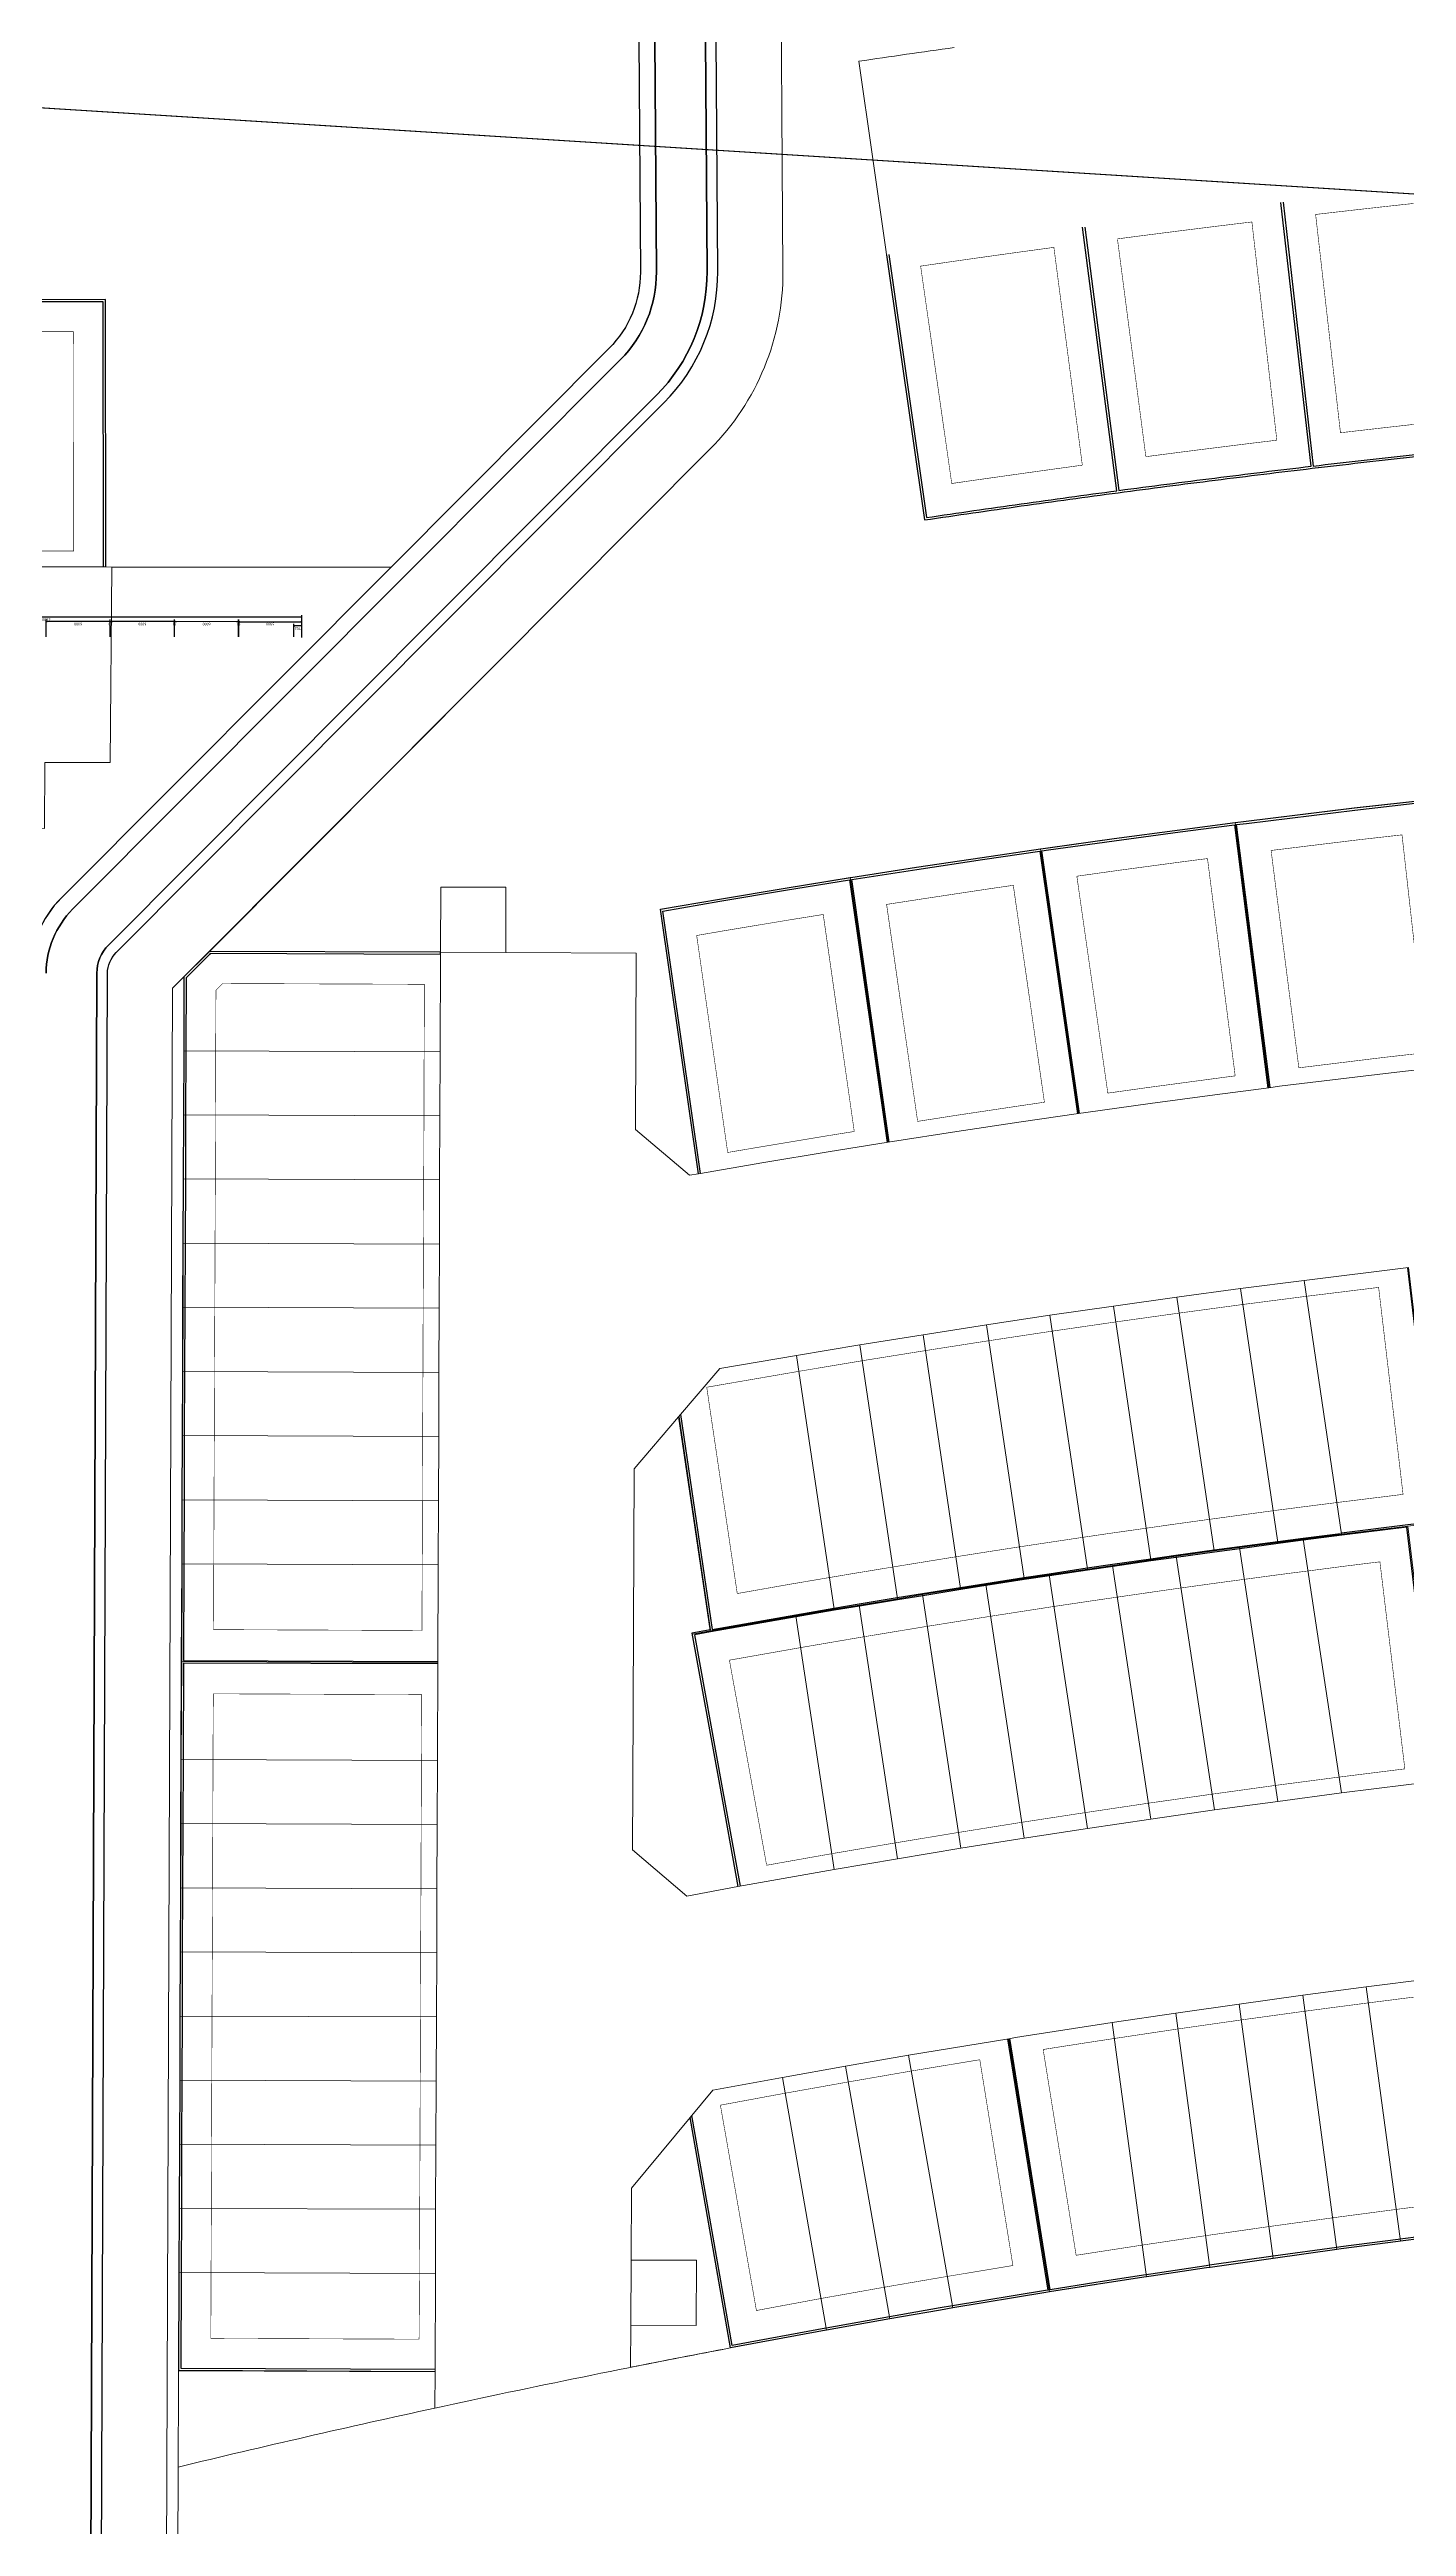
# Model space of a CAD drawing. Header units: centimetres. Extents: x -6122352 to 4157695, y -1694241 to 1947892.
# Drawn here: x 317063 to 444040, y -116914 to 114800 of the extents above; entities that cross this region are included whole.
import ezdxf

# ---------------------------------------------------------------- set-up
doc = ezdxf.new("R2010")
doc.units = ezdxf.units.CM
doc.header["$MEASUREMENT"] = 0
doc.header["$PDMODE"] = 66
doc.header["$PDSIZE"] = 100
doc.linetypes.add('XR-AR-END-SETTING OUT PLAN$0$23261-XR-AR-SI-GF$0$HIDDEN', pattern=[0.375, 0.25, -0.125])
for name, color, linetype in [('00-MI-DIM', 7, 'Continuous'), ('23585-XR-AR-BOUNDARY WALLS AND SETBACKS$0$setback', 7, 'XR-AR-END-SETTING OUT PLAN$0$23261-XR-AR-SI-GF$0$HIDDEN'), ('23585-XR-AR-DAMAC PLOT LIMITS$0$1-Utility Corridor', 44, 'Continuous'), ('@MI-REF LAYER', 7, 'Continuous'), ('@MI-TYPE-02', 6, 'Continuous')]:
    doc.layers.add(name, color=color, linetype=linetype)
for name, color, linetype, lineweight, true_color in [('08-Compound Wall-2', 6, 'Continuous', 25, 0xff00ff), ('23585-XR-AR-DAMAC PLOT LIMITS$0$1-End units', 7, 'Continuous', 5, 0xf8991e), ('23585-XR-AR-DAMAC PLOT LIMITS$0$1-Open Space', 7, 'Continuous', 5, 0x90cf5a), ('23585-XR-AR-DAMAC PLOT LIMITS$0$1-Sikka Corridor', 7, 'Continuous', 5, 0x7f5f00), ('23585-XR-AR-DAMAC PLOT LIMITS$0$1-Utility', 7, 'Continuous', 5, 0x8db1ff)]:
    doc.layers.add(name, color=color, linetype=linetype, lineweight=lineweight, true_color=true_color)
for name, color, linetype, lineweight in [('23585-XR-AR-DAMAC PLOT LIMITS$0$1-LV3', 231, 'Continuous', 5), ('23585-XR-AR-DAMAC PLOT LIMITS$0$1-Mid units', 41, 'Continuous', 5), ('23585-XR-AR-DAMAC PLOT LIMITS$0$1-Recreational', 211, 'Continuous', 5), ('A-ANNO-TEXT', 3, 'Continuous', 25)]:
    doc.layers.add(name, color=color, linetype=linetype, lineweight=lineweight)
doc.layers.add('23585-XR-AR-DAMAC PLOT LIMITS$0$D-Phase New', color=7, linetype='Continuous', true_color=0x000080)
doc.styles.add('Schueco-BEMSTIL', font='isocpeur.ttf', dxfattribs={"width": 0.9})
doc.dimstyles.new('MI- JWC-TXT-2.5 MM', dxfattribs={"dimscale": 1.5, "dimtxt": 2.5, "dimasz": 1, "dimexe": 2, "dimexo": 1, "dimgap": 1, "dimtad": 1, "dimdec": 0, "dimdsep": 46, "dimtxsty": 'Schueco-BEMSTIL', "dimblk": 'OPEN30', "dimcen": 0, "dimdle": 2, "dimclrd": 140, "dimclre": 8, "dimclrt": 40, "dimadec": 0, "dimazin": 2, "dimtfac": 1, "dimtdec": 0, "dimtix": 1, "dimtmove": 2, "dimatfit": 3, "dimldrblk": 'OPEN', "dimfxl": 2, "dimlwd": -1, "dimlwe": -1, "dimarcsym": 0})

# ---------------------------------------------------------------- blocks, each defined once
blk = doc.blocks.new('23585-XR-AR-BOUNDARY WALLS AND SETBACKS')
at = {"layer": '08-Compound Wall-2'}
for points in [[(496609.69, 2769283.67), (496629.8, 2769269.07, -0.001835), (496635.11, 2769276.39, -0.001834), (496640.48, 2769283.68), (496620.37, 2769298.28)], [(496598.87, 2769268.41), (496619.21, 2769254.13, -0.001835), (496624.42, 2769261.54, -0.001835), (496629.68, 2769268.91), (496609.57, 2769283.51)], [(496629.9, 2769268.87, -0.001855), (496635.27, 2769276.28, -0.001855), (496640.7, 2769283.64)], [(496588.39, 2769253.15), (496608.91, 2769239.13, -0.001814), (496613.95, 2769246.53, -0.001835), (496619.1, 2769253.97), (496598.75, 2769268.24)], [(496619.32, 2769253.94, -0.001855), (496624.58, 2769261.42, -0.001855), (496629.9, 2769268.87)], [(496588.27, 2769252.98), (496608.96, 2769238.85, -0.001855), (496614.11, 2769246.41, -0.001855), (496619.32, 2769253.94)]]:
    blk.add_lwpolyline(points, format="xyb", dxfattribs=at)
for points in [[(496649.47, 2769241.16), (496649.47, 2769241.16), (496650.07, 2769242.02), (496655.99, 2769250.31), (496660.2, 2769256.1)], [(496669.95, 2769226.83), (496649.69, 2769241.13), (496650.24, 2769241.9), (496656.16, 2769250.2), (496660.3, 2769255.9), (496680.34, 2769241.28)], [(496638.98, 2769226.07), (496639.39, 2769226.66), (496642.92, 2769231.79), (496646.47, 2769236.9), (496649.47, 2769241.16)], [(496659.68, 2769212.04), (496639.21, 2769226.04), (496639.55, 2769226.55), (496643.08, 2769231.67), (496646.64, 2769236.78), (496649.58, 2769240.96), (496669.84, 2769226.66)], [(496761.04, 2769167.88), (496757.62, 2769163.05), (496757.5, 2769162.88), (496754.4, 2769158.45), (496754.18, 2769158.13), (496750.76, 2769153.19), (496747.38, 2769148.24), (496747.2, 2769147.97), (496744.27, 2769143.64), (496744.02, 2769143.27), (496744.01, 2769143.24), (496741.6, 2769139.63), (496741.38, 2769139.31), (496738.99, 2769135.7)], [(496628.94, 2769211.13), (496628.96, 2769211.17), (496632.41, 2769216.35), (496635.89, 2769221.51), (496638.98, 2769226.07)], [(496649.64, 2769197.11), (496629.16, 2769211.1), (496632.58, 2769216.24), (496636.05, 2769221.4), (496639.09, 2769225.87), (496659.57, 2769211.88)], [(496691.07, 2769224.93), (496710.47, 2769210.96), (496708.83, 2769208.69), (496705.21, 2769203.59)], [(496761.21, 2769167.77), (496757.78, 2769162.94), (496757.66, 2769162.76), (496754.56, 2769158.34), (496754.34, 2769158.02), (496750.92, 2769153.07), (496747.55, 2769148.13), (496747.36, 2769147.86), (496744.44, 2769143.53), (496744.19, 2769143.16), (496744.17, 2769143.13), (496741.76, 2769139.52), (496741.55, 2769139.2), (496739.1, 2769135.51), (496738.9, 2769135.2), (496734.1, 2769127.83), (496733.46, 2769126.85), (496731.45, 2769123.71), (496730.85, 2769122.78), (496727.64, 2769117.72), (496727.61, 2769117.68), (496722.79, 2769109.95), (496704.35, 2769121.72)], [(496639.77, 2769181.93), (496619.12, 2769196.04), (496622.14, 2769200.74), (496625.54, 2769205.97), (496628.94, 2769211.13)], [(496639.88, 2769182.09), (496619.4, 2769196.09), (496622.31, 2769200.63), (496625.71, 2769205.86), (496629.05, 2769210.93), (496649.53, 2769196.94)], [(496728.37, 2769194.57), (496708.94, 2769208.49), (496705.37, 2769203.48), (496703.28, 2769200.52), (496701.91, 2769198.57), (496699.85, 2769195.6), (496698.49, 2769193.65), (496696.43, 2769190.67), (496695.08, 2769188.7), (496693.05, 2769185.72), (496691.71, 2769183.74), (496689.69, 2769180.75), (496688.36, 2769178.77), (496686.35, 2769175.76), (496685.04, 2769173.77), (496683.05, 2769170.75), (496681.74, 2769168.76), (496679.77, 2769165.73), (496678.47, 2769163.73), (496676.51, 2769160.69), (496672.14, 2769153.82), (496671.33, 2769152.52), (496683.35, 2769144.96), (496691.55, 2769139.79)], [(496655.25, 2769165.49), (496672.08, 2769154.1), (496676.35, 2769160.79), (496678.3, 2769163.83), (496679.6, 2769165.84), (496681.57, 2769168.87), (496682.88, 2769170.86), (496684.87, 2769173.88), (496686.19, 2769175.87), (496688.19, 2769178.88), (496689.52, 2769180.86), (496691.54, 2769183.86), (496692.88, 2769185.83), (496694.92, 2769188.82), (496696.27, 2769190.78), (496698.32, 2769193.76), (496699.68, 2769195.72), (496701.75, 2769198.68), (496703.12, 2769200.64), (496705.15, 2769203.51)], [(496560.45, 2769179.38), (496541.99, 2769196.25), (496529.83, 2769182.97), (496523.13, 2769175.65), (496517.67, 2769169.7), (496505.51, 2769156.43), (496493.35, 2769143.16), (496481.19, 2769129.89), (496469.03, 2769116.62), (496456.87, 2769103.35), (496444.71, 2769090.08), (496432.55, 2769076.8), (496420.39, 2769063.53), (496408.23, 2769050.26), (496396.07, 2769036.99), (496414.5, 2769020.1)], [(496560.31, 2769179.23), (496542.01, 2769195.96), (496530.05, 2769182.91), (496548.34, 2769166.16)], [(496608.19, 2769178.13), (496593.52, 2769162.24), (496593.53, 2769162.03), (496593.67, 2769158.87), (496598.75, 2769154.19), (496603.15, 2769150.12), (496607.56, 2769146.05), (496611.97, 2769141.98), (496616.38, 2769137.91), (496620.79, 2769133.84), (496625.2, 2769129.77), (496629.61, 2769125.7), (496634.02, 2769121.63), (496640.74, 2769115.43), (496647.46, 2769109.22), (496651.87, 2769105.15), (496656.28, 2769101.08), (496660.69, 2769097.01), (496665.1, 2769092.94), (496669.51, 2769088.87), (496673.92, 2769084.8), (496678.32, 2769080.73), (496682.73, 2769076.66), (496689.46, 2769070.46), (496705.74, 2769088.09)], [(496608.19, 2769178.13), (496593.52, 2769162.24), (496593.53, 2769162.03), (496593.67, 2769158.87), (496598.75, 2769154.19), (496603.15, 2769150.12), (496607.56, 2769146.05), (496611.97, 2769141.98), (496616.38, 2769137.91), (496620.79, 2769133.84), (496625.2, 2769129.77), (496629.61, 2769125.7), (496634.02, 2769121.63), (496640.74, 2769115.43), (496647.46, 2769109.22), (496651.87, 2769105.15), (496656.28, 2769101.08), (496660.69, 2769097.01), (496665.1, 2769092.94), (496669.51, 2769088.87), (496673.92, 2769084.8), (496678.32, 2769080.73), (496682.73, 2769076.66), (496689.46, 2769070.46), (496705.74, 2769088.09)], [(496608.34, 2769178), (496593.72, 2769162.17), (496593.73, 2769162.04), (496593.87, 2769158.96), (496598.88, 2769154.34), (496603.29, 2769150.27), (496607.7, 2769146.2), (496612.11, 2769142.13), (496616.52, 2769138.06), (496620.93, 2769133.99), (496625.33, 2769129.92), (496629.74, 2769125.85), (496634.15, 2769121.78), (496640.8, 2769115.64)], [(496608.34, 2769178), (496608.19, 2769178.13)], [(496655.28, 2769165.22), (496655.28, 2769165.22), (496671.97, 2769153.93), (496671.05, 2769152.46), (496683.24, 2769144.79), (496691.44, 2769139.62)], [(496738.88, 2769135.53), (496719.01, 2769148.62)], [(496738.99, 2769135.7), (496719.11, 2769148.79)], [(496738.88, 2769135.53), (496738.74, 2769135.31), (496733.93, 2769127.94), (496733.3, 2769126.96), (496731.28, 2769123.82), (496730.68, 2769122.89), (496727.47, 2769117.82), (496727.44, 2769117.78), (496722.73, 2769110.23), (496704.32, 2769121.98)], [(496640.8, 2769115.64), (496656.95, 2769133.13)], [(496640.95, 2769115.51), (496657.09, 2769133)], [(496640.95, 2769115.51), (496647.6, 2769109.37), (496652.01, 2769105.3), (496656.42, 2769101.23), (496660.82, 2769097.16), (496665.23, 2769093.09), (496669.64, 2769089.02), (496674.05, 2769084.95), (496678.46, 2769080.88), (496682.87, 2769076.81), (496689.44, 2769070.74), (496705.59, 2769088.23)]]:
    blk.add_lwpolyline(points, dxfattribs=at)
at = {"layer": '23585-XR-AR-BOUNDARY WALLS AND SETBACKS$0$setback', "ltscale": 40, "const_width": 0.05}
for points in [[(496619.86, 2769295.07, 0.001224), (496616.21, 2769290.11, 0.001223), (496612.6, 2769285.14), (496629.23, 2769273.06, -0.001246), (496632.85, 2769278.05, -0.001242), (496636.49, 2769282.99)], [(496609.09, 2769280.27, 0.001242), (496605.47, 2769275.19, 0.001281), (496601.76, 2769269.92), (496618.58, 2769258.12, -0.001247), (496622.13, 2769263.16, -0.001251), (496625.72, 2769268.2)], [(496598.33, 2769265, 0.001252), (496594.75, 2769259.82, 0.001254), (496591.2, 2769254.62), (496608.16, 2769243.03, -0.001245), (496611.64, 2769248.11, -0.00125), (496615.15, 2769253.2)]]:
    blk.add_lwpolyline(points, format="xyb", close=True, dxfattribs=at)
for points in [[(496670.41, 2769230.06), (496653.66, 2769241.88), (496658.43, 2769248.56), (496660.86, 2769251.9), (496677.42, 2769239.82), (496675.06, 2769236.58), (496670.41, 2769230.06)], [(496666.94, 2769225.16), (496665.73, 2769223.43), (496662.24, 2769218.42), (496660.08, 2769215.28), (496643.16, 2769226.85), (496645.38, 2769230.08), (496648.93, 2769235.18), (496650.2, 2769236.98), (496666.94, 2769225.16)], [(496650.01, 2769200.37), (496633.08, 2769211.94), (496634.91, 2769214.68), (496638.37, 2769219.83), (496639.77, 2769221.89), (496656.7, 2769210.33), (496655.35, 2769208.34), (496651.94, 2769203.28), (496650.01, 2769200.37)], [(496706.42, 2769210.3), (496690.6, 2769221.69), (496686.63, 2769216.12), (496683.18, 2769211.22), (496679.76, 2769206.3), (496676.36, 2769201.36), (496672.99, 2769196.41), (496669.65, 2769191.44), (496666.33, 2769186.45), (496663.03, 2769181.44), (496659.77, 2769176.42), (496655.02, 2769169.02), (496671.18, 2769158.09), (496673.9, 2769162.36), (496675.87, 2769165.41), (496677.17, 2769167.42), (496679.15, 2769170.45), (496680.46, 2769172.45), (496682.45, 2769175.48), (496683.77, 2769177.47), (496685.78, 2769180.49), (496687.12, 2769182.48), (496689.14, 2769185.48), (496690.48, 2769187.46), (496692.53, 2769190.45), (496693.88, 2769192.43), (496695.94, 2769195.41), (496697.3, 2769197.37), (496699.37, 2769200.35), (496700.75, 2769202.31), (496702.84, 2769205.27), (496706.42, 2769210.3)], [(496640.15, 2769185.3), (496623.22, 2769196.87), (496624.66, 2769199.11), (496628.05, 2769204.32), (496629.77, 2769206.93), (496646.7, 2769195.36), (496645.21, 2769193.1), (496641.88, 2769187.98), (496640.15, 2769185.3)], [(496653.8, 2769134), (496649.28, 2769138.17), (496644.87, 2769142.24), (496640.46, 2769146.31), (496636.05, 2769150.38), (496631.64, 2769154.45), (496627.23, 2769158.52), (496622.83, 2769162.59), (496618.42, 2769166.66), (496614.01, 2769170.72), (496609.38, 2769175), (496596.57, 2769161.12), (496596.61, 2769160.24), (496600.78, 2769156.39), (496605.19, 2769152.33), (496609.6, 2769148.26), (496614.01, 2769144.19), (496618.42, 2769140.12), (496622.82, 2769136.05), (496627.23, 2769131.98), (496631.64, 2769127.91), (496636.05, 2769123.84), (496640.57, 2769119.67), (496653.8, 2769134)], [(496644.98, 2769115.6), (496649.5, 2769111.42), (496653.91, 2769107.36), (496658.32, 2769103.29), (496662.72, 2769099.22), (496667.13, 2769095.15), (496671.54, 2769091.08), (496675.95, 2769087.01), (496680.36, 2769082.94), (496684.77, 2769078.87), (496689.29, 2769074.7), (496702.51, 2769089.02), (496698, 2769093.2), (496689.18, 2769101.34), (496684.77, 2769105.41), (496680.36, 2769109.48), (496675.95, 2769113.55), (496671.54, 2769117.62), (496667.13, 2769121.69), (496662.73, 2769125.75), (496658.21, 2769129.93), (496644.98, 2769115.6)]]:
    blk.add_lwpolyline(points, dxfattribs=at)
for points in [[(496725.47, 2769193.08), (496709.61, 2769204.44), (496707.73, 2769201.8), (496705.66, 2769198.85), (496704.29, 2769196.91), (496702.23, 2769193.95), (496700.87, 2769192), (496698.82, 2769189.03), (496697.48, 2769187.07), (496695.45, 2769184.09), (496694.11, 2769182.12), (496692.09, 2769179.13), (496690.77, 2769177.15), (496688.77, 2769174.15), (496687.46, 2769172.17), (496685.47, 2769169.16), (496684.17, 2769167.17), (496682.2, 2769164.15), (496680.91, 2769162.15), (496678.96, 2769159.12), (496675.28, 2769153.34), (496684.84, 2769147.32), (496691.78, 2769142.95), (496695.09, 2769148.16), (496698.35, 2769153.21), (496701.63, 2769158.24), (496704.94, 2769163.26), (496708.28, 2769168.25), (496711.64, 2769173.23), (496715.04, 2769178.19), (496718.45, 2769183.13), (496721.9, 2769188.05)], [(496557.32, 2769178.18), (496549.19, 2769169.31), (496534.07, 2769183.16), (496542.18, 2769192.01)], [(496734.96, 2769134.65), (496718.67, 2769145.37), (496715.12, 2769139.93), (496711.89, 2769134.89), (496708.68, 2769129.83), (496705.41, 2769124.6), (496721.85, 2769114.11), (496725.07, 2769119.27), (496725.1, 2769119.32), (496728.32, 2769124.39), (496728.92, 2769125.33), (496730.94, 2769128.47), (496731.58, 2769129.46)]]:
    blk.add_lwpolyline(points, close=True, dxfattribs=at)
blk.add_lwpolyline([(496758.76, 2769169.51), (496755.33, 2769164.67), (496755.2, 2769164.48), (496752.1, 2769160.05), (496751.88, 2769159.73), (496748.45, 2769154.77), (496745.07, 2769149.82), (496744.88, 2769149.54), (496741.95, 2769145.2), (496741.7, 2769144.83), (496741.68, 2769144.8), (496739.27, 2769141.19), (496739.05, 2769140.86), (496738.25, 2769139.66), (496721.97, 2769150.39, -0.001556), (496725.73, 2769156.03), (496729.08, 2769161), (496732.46, 2769165.94), (496735.87, 2769170.87), (496739.31, 2769175.78), (496742.77, 2769180.67)], format="xyb", dxfattribs=at)
blk = doc.blocks.new('A$C9d9485f6')
at = {"layer": 'A-ANNO-TEXT', "rotation": 312.4881850805905}
blk.add_blockref('23585-XR-AR-BOUNDARY WALLS AND SETBACKS', (-2377088.53, -1504219.25), dxfattribs=at)
blk = doc.blocks.new('23585-XR-AR-DAMAC PLOT LIMITS')
at = {"layer": '23585-XR-AR-DAMAC PLOT LIMITS$0$1-End units', "color": 251, "true_color": 0x636466}
for points in [[(496705.29, 2769203.53), (496685.41, 2769216.99), (496691.13, 2769225.01), (496710.61, 2769210.98), (496708.91, 2769208.63)], [(496703.2, 2769200.58), (496705.29, 2769203.53), (496708.91, 2769208.63), (496728.43, 2769194.65), (496723.13, 2769187.19)], [(496608.3, 2769178.03), (496615.03, 2769171.83), (496598.75, 2769154.19), (496593.67, 2769158.87), (496593.53, 2769162.03), (496593.52, 2769162.24), (496608.19, 2769178.13)], [(496678.39, 2769163.78), (496676.43, 2769160.74), (496672.06, 2769153.87), (496655.28, 2769165.22), (496654.56, 2769171.1), (496658.51, 2769177.23)], [(496696.35, 2769147.35), (496691.44, 2769139.62), (496683.24, 2769144.79), (496671.13, 2769152.41), (496672.06, 2769153.87), (496676.43, 2769160.74)], [(496713.86, 2769140.74), (496719.06, 2769148.71), (496739.1, 2769135.51), (496738.9, 2769135.2), (496734.1, 2769127.83)], [(496657.02, 2769133.06), (496640.74, 2769115.43), (496634.02, 2769121.63), (496650.3, 2769139.27)], [(496663.74, 2769126.86), (496647.46, 2769109.22), (496640.74, 2769115.43), (496657.02, 2769133.06)], [(496727.64, 2769117.72), (496727.63, 2769117.7), (496727.61, 2769117.68), (496722.79, 2769109.95), (496704.35, 2769121.72), (496703.9, 2769125.02), (496707.41, 2769130.63)], [(496705.74, 2769088.09), (496689.46, 2769070.46), (496682.73, 2769076.66), (496699.01, 2769094.3)]]:
    blk.add_lwpolyline(points, close=True, dxfattribs=at)
blk.add_lwpolyline([(496744.19, 2769143.16), (496744.17, 2769143.13), (496741.76, 2769139.52), (496741.64, 2769139.34), (496741.56, 2769139.22), (496739.1, 2769135.51), (496719.06, 2769148.71, -0.002245), (496724.48, 2769156.87)], format="xyb", close=True, dxfattribs=at)
at = {"layer": '23585-XR-AR-DAMAC PLOT LIMITS$0$1-LV3', "color": 251, "true_color": 0x636466}
for points in [[(496680.39, 2769241.37), (496676.28, 2769235.7), (496670.47, 2769227.57), (496669.9, 2769226.74), (496649.47, 2769241.16), (496650.07, 2769242.02), (496655.99, 2769250.31), (496660.2, 2769256.1)], [(496669.9, 2769226.74), (496666.96, 2769222.57), (496663.48, 2769217.56), (496660.02, 2769212.54), (496659.63, 2769211.96), (496638.98, 2769226.07), (496639.39, 2769226.66), (496642.92, 2769231.79), (496646.47, 2769236.9), (496649.47, 2769241.16)], [(496656.59, 2769207.5), (496653.19, 2769202.45), (496649.81, 2769197.37), (496649.58, 2769197.02), (496628.94, 2769211.13), (496628.96, 2769211.17), (496632.41, 2769216.35), (496635.89, 2769221.51), (496638.98, 2769226.07), (496659.63, 2769211.96)], [(496649.58, 2769197.02), (496646.46, 2769192.28), (496643.14, 2769187.17), (496639.77, 2769181.93), (496619.12, 2769196.04), (496622.14, 2769200.74), (496625.54, 2769205.97), (496628.94, 2769211.13)], [(496560.45, 2769179.38), (496548.27, 2769166.09), (496529.83, 2769182.97), (496541.99, 2769196.25)]]:
    blk.add_lwpolyline(points, close=True, dxfattribs=at)
at = {"layer": '23585-XR-AR-DAMAC PLOT LIMITS$0$1-Mid units', "color": 251, "true_color": 0x636466}
for points in [[(496701.83, 2769198.63), (496681.95, 2769212.08), (496685.41, 2769216.99), (496705.29, 2769203.53), (496703.2, 2769200.58)], [(496698.4, 2769193.7), (496678.53, 2769207.15), (496681.95, 2769212.08), (496701.83, 2769198.63), (496699.76, 2769195.66)], [(496695, 2769188.76), (496675.12, 2769202.21), (496678.53, 2769207.15), (496698.4, 2769193.7), (496696.35, 2769190.73)], [(496691.63, 2769183.8), (496671.75, 2769197.25), (496675.12, 2769202.21), (496695, 2769188.76), (496692.96, 2769185.77)], [(496699.76, 2769195.66), (496701.83, 2769198.63), (496703.2, 2769200.58), (496723.13, 2769187.19), (496719.69, 2769182.27)], [(496688.28, 2769178.82), (496668.4, 2769192.27), (496671.75, 2769197.25), (496691.63, 2769183.8), (496689.61, 2769180.8)], [(496696.35, 2769190.73), (496698.4, 2769193.7), (496699.76, 2769195.66), (496719.69, 2769182.27), (496716.27, 2769177.34)], [(496684.95, 2769173.82), (496665.08, 2769187.28), (496668.4, 2769192.27), (496688.28, 2769178.82), (496686.27, 2769175.81)], [(496692.96, 2769185.77), (496695, 2769188.76), (496696.35, 2769190.73), (496716.27, 2769177.34), (496712.89, 2769172.39)], [(496682.96, 2769170.81), (496681.66, 2769168.81), (496661.78, 2769182.26), (496665.08, 2769187.28), (496684.95, 2769173.82)], [(496689.61, 2769180.8), (496691.63, 2769183.8), (496692.96, 2769185.77), (496712.89, 2769172.39), (496709.53, 2769167.42)], [(496679.68, 2769165.78), (496678.39, 2769163.78), (496658.51, 2769177.23), (496661.78, 2769182.26), (496681.66, 2769168.81)], [(496686.27, 2769175.81), (496688.28, 2769178.82), (496689.61, 2769180.8), (496709.53, 2769167.42), (496706.19, 2769162.43)], [(496761.25, 2769167.83), (496761.21, 2769167.77), (496757.78, 2769162.94), (496738.08, 2769176.64), (496741.55, 2769181.54)], [(496706.19, 2769162.43), (496702.89, 2769157.42), (496682.96, 2769170.81), (496684.95, 2769173.82), (496686.27, 2769175.81)], [(496757.78, 2769162.94), (496757.66, 2769162.76), (496754.56, 2769158.34), (496754.34, 2769158.02), (496734.64, 2769171.73), (496738.08, 2769176.64)], [(496619.43, 2769167.76), (496603.15, 2769150.12), (496598.75, 2769154.19), (496615.03, 2769171.83)], [(496702.89, 2769157.42), (496699.61, 2769152.39), (496679.68, 2769165.78), (496681.66, 2769168.81), (496682.96, 2769170.81)], [(496754.34, 2769158.02), (496750.92, 2769153.07), (496731.23, 2769166.79), (496734.64, 2769171.73)], [(496623.84, 2769163.69), (496607.56, 2769146.05), (496603.15, 2769150.12), (496619.43, 2769167.76)], [(496696.35, 2769147.35), (496676.43, 2769160.74), (496678.39, 2769163.78), (496679.68, 2769165.78), (496699.61, 2769152.39)], [(496750.92, 2769153.07), (496747.55, 2769148.13), (496727.84, 2769161.84), (496731.23, 2769166.79)], [(496628.25, 2769159.62), (496611.97, 2769141.98), (496607.56, 2769146.05), (496623.84, 2769163.69)], [(496747.55, 2769148.13), (496747.36, 2769147.86), (496744.44, 2769143.53), (496744.19, 2769143.16), (496724.48, 2769156.87), (496727.84, 2769161.84)], [(496632.66, 2769155.55), (496616.38, 2769137.91), (496611.97, 2769141.98), (496628.25, 2769159.62)], [(496637.07, 2769151.48), (496620.79, 2769133.84), (496616.38, 2769137.91), (496632.66, 2769155.55)], [(496641.48, 2769147.41), (496625.2, 2769129.77), (496620.79, 2769133.84), (496637.07, 2769151.48)], [(496645.89, 2769143.34), (496629.61, 2769125.7), (496625.2, 2769129.77), (496641.48, 2769147.41)], [(496650.3, 2769139.27), (496634.02, 2769121.63), (496629.61, 2769125.7), (496645.89, 2769143.34)], [(496710.62, 2769135.69), (496713.86, 2769140.74), (496734.1, 2769127.83), (496733.46, 2769126.85), (496731.45, 2769123.71), (496730.85, 2769122.78)], [(496707.41, 2769130.63), (496710.62, 2769135.69), (496730.85, 2769122.78), (496727.64, 2769117.72)], [(496668.15, 2769122.79), (496651.87, 2769105.15), (496647.46, 2769109.22), (496663.74, 2769126.86)], [(496672.56, 2769118.72), (496656.28, 2769101.08), (496651.87, 2769105.15), (496668.15, 2769122.79)], [(496676.97, 2769114.65), (496660.69, 2769097.01), (496656.28, 2769101.08), (496672.56, 2769118.72)], [(496681.38, 2769110.58), (496665.1, 2769092.94), (496660.69, 2769097.01), (496676.97, 2769114.65)], [(496685.79, 2769106.51), (496669.51, 2769088.87), (496665.1, 2769092.94), (496681.38, 2769110.58)], [(496690.2, 2769102.44), (496673.92, 2769084.8), (496669.51, 2769088.87), (496685.79, 2769106.51)], [(496694.6, 2769098.37), (496678.32, 2769080.73), (496673.92, 2769084.8), (496690.2, 2769102.44)], [(496699.01, 2769094.3), (496682.73, 2769076.66), (496678.32, 2769080.73), (496694.6, 2769098.37)]]:
    blk.add_lwpolyline(points, close=True, dxfattribs=at)
at = {"layer": '23585-XR-AR-DAMAC PLOT LIMITS$0$1-Open Space', "color": 251, "true_color": 0x636466}
for points in [[(496640.7, 2769283.64, 0.001855), (496635.27, 2769276.28, 0.001855), (496629.9, 2769268.87, 0.001855), (496624.58, 2769261.42, 0.001855), (496619.32, 2769253.94, 0.001855), (496614.11, 2769246.41, 0.001855), (496608.96, 2769238.85), (496588.27, 2769252.98), (496588.04, 2769253.14), (496573.16, 2769263.3, -0.001765), (496578.24, 2769270.75, -0.004255)], [(496556.97, 2769268.19), (496582.84, 2769244.81, -0.200277), (496590.51, 2769228.55), (496591.82, 2769199.68), (496593.52, 2769162.24), (496608.19, 2769178.13), (496603.71, 2769182.27), (496607.84, 2769186.75), (496612.33, 2769182.62), (496620.6, 2769191.58), (496632.74, 2769180.38), (496639.32, 2769181.23), (496639.77, 2769181.93), (496619.12, 2769196.04), (496622.14, 2769200.74), (496625.54, 2769205.97), (496628.96, 2769211.16), (496632.41, 2769216.35), (496635.89, 2769221.51), (496639.38, 2769226.65), (496642.92, 2769231.79), (496646.47, 2769236.9), (496650.06, 2769242), (496655.99, 2769250.31), (496660.2, 2769256.1)], [(496529.83, 2769182.97), (496541.99, 2769196.25), (496560.45, 2769179.38), (496560.84, 2769179.8), (496578.49, 2769199.07), (496577.18, 2769227.94, 0.200277), (496573.9, 2769234.91), (496548.03, 2769258.29, 0.197579), (496540.87, 2769260.86), (496503.43, 2769259.16), (496469.83, 2769257.64, -0.090293), (496466.28, 2769258.12)], [(496811.9, 2768957.43), (496696.11, 2769064.32), (496690.53, 2769069.47), (496689.46, 2769070.46), (496682.73, 2769076.66), (496678.32, 2769080.73), (496673.92, 2769084.8), (496669.51, 2769088.87), (496665.1, 2769092.94), (496660.69, 2769097.01), (496656.28, 2769101.08), (496651.87, 2769105.15), (496647.46, 2769109.22), (496640.74, 2769115.43), (496634.02, 2769121.63), (496629.61, 2769125.7), (496625.2, 2769129.77), (496620.79, 2769133.84), (496616.38, 2769137.91), (496611.97, 2769141.98), (496607.56, 2769146.05), (496603.15, 2769150.12), (496598.75, 2769154.19), (496593.67, 2769158.87), (496593.74, 2769157.38), (496809.72, 2768958.03, 0.439268)]]:
    blk.add_lwpolyline(points, format="xyb", dxfattribs=at)
for points in [[(496578.49, 2769199.07), (496560.84, 2769179.8), (496574.22, 2769167.32), (496570.1, 2769162.83), (496574.61, 2769158.63), (496570.45, 2769154.16), (496565.98, 2769158.33), (496561.76, 2769153.72), (496552, 2769143.08), (496552.25, 2769136.95), (496568.6, 2769154.52), (496575.3, 2769148.29), (496576.67, 2769147.01), (496581.26, 2769151.95, -0.089425), (496580.47, 2769155.41)], [(496722.79, 2769109.95), (496704.35, 2769121.72), (496705.5, 2769113.22), (496710.45, 2769108.65), (496714.6, 2769113.15), (496719.08, 2769109.01), (496714.93, 2769104.51), (496717.82, 2769101.84, -0.002229)], [(496708.26, 2769085.76, 0.005774), (496696.11, 2769064.32), (496690.53, 2769069.47), (496689.46, 2769070.46), (496705.74, 2769088.09)]]:
    blk.add_lwpolyline(points, format="xyb", close=True, dxfattribs=at)
blk.add_lwpolyline([(496682.23, 2769134.69), (496677.75, 2769138.83), (496656.06, 2769158.85), (496655.28, 2769165.22), (496672.06, 2769153.87), (496671.13, 2769152.41), (496683.24, 2769144.79), (496691.44, 2769139.62), (496688.87, 2769135.51), (496682.25, 2769134.67)], close=True, dxfattribs=at)
at = {"layer": '23585-XR-AR-DAMAC PLOT LIMITS$0$1-Recreational', "color": 251, "true_color": 0x636466}
blk.add_lwpolyline([(496811.9, 2768957.43), (496696.11, 2769064.32, -0.005774), (496708.26, 2769085.76, -0.006613), (496722.79, 2769109.95), (496727.61, 2769117.68), (496727.63, 2769117.7), (496727.64, 2769117.72), (496730.85, 2769122.78), (496731.45, 2769123.71), (496733.46, 2769126.85), (496734.1, 2769127.83), (496738.9, 2769135.2), (496739.1, 2769135.51), (496741.56, 2769139.22), (496741.64, 2769139.34), (496741.76, 2769139.52), (496744.17, 2769143.13), (496744.19, 2769143.16), (496744.44, 2769143.53), (496747.36, 2769147.86), (496747.55, 2769148.13), (496750.92, 2769153.07), (496754.34, 2769158.02), (496754.56, 2769158.34), (496757.66, 2769162.76), (496757.78, 2769162.94), (496761.21, 2769167.77)], format="xyb", dxfattribs=at)
at = {"layer": '23585-XR-AR-DAMAC PLOT LIMITS$0$1-Sikka Corridor', "color": 251, "true_color": 0x636466}
blk.add_lwpolyline([(496809.72, 2768958.03), (496593.74, 2769157.38), (496591.82, 2769199.68), (496590.51, 2769228.55, 0.200277), (496582.84, 2769244.81), (496556.97, 2769268.19, 0.197579), (496540.26, 2769274.19), (496502.83, 2769272.49), (496470.62, 2769271.03), (496367.31, 2769366.39), (496366.55, 2769367.1), (496363.19, 2769361.9), (496467.5, 2769265.6, 0.200283), (496469.5, 2769264.87), (496503.1, 2769266.39), (496540.54, 2769268.09, -0.197579), (496552.88, 2769263.66), (496578.75, 2769240.28, -0.200277), (496584.41, 2769228.27), (496585.72, 2769199.4), (496587.71, 2769155.73, 0.197505), (496588.59, 2769153.83), (496831.58, 2768929.56)], format="xyb", dxfattribs=at)
at = {"layer": '23585-XR-AR-DAMAC PLOT LIMITS$0$1-Utility', "color": 251, "true_color": 0x636466}
for points in [[(496607.84, 2769186.75), (496612.33, 2769182.62), (496608.19, 2769178.13), (496603.71, 2769182.27)], [(496719.08, 2769109.01), (496714.93, 2769104.51), (496710.45, 2769108.65), (496714.6, 2769113.15)]]:
    blk.add_lwpolyline(points, close=True, dxfattribs=at)
at = {"layer": '23585-XR-AR-DAMAC PLOT LIMITS$0$1-Utility Corridor', "color": 251, "true_color": 0x636466}
for points in [[(496251.85, 2769456.86), (496359.3, 2769357.68), (496463.61, 2769261.38, 0.200283), (496469.76, 2769259.14), (496503.36, 2769260.66), (496540.8, 2769262.36, -0.197579), (496549.03, 2769259.4), (496574.9, 2769236.02, -0.200277), (496578.68, 2769228.01), (496579.99, 2769199.14), (496581.97, 2769155.47, 0.197505), (496584.7, 2769149.61)], [(497000.31, 2768763.26), (497005.14, 2768766.6), (496987.25, 2768783.4), (496969.32, 2768800.24), (496964.77, 2768804.51), (496886.78, 2768877.73), (496831.58, 2768929.56), (496830.9, 2768928.83), (496587.91, 2769153.1, -0.197505), (496586.71, 2769155.69), (496584.72, 2769199.35), (496583.41, 2769228.23, 0.200277), (496578.08, 2769239.54), (496552.21, 2769262.92, 0.197579), (496540.58, 2769267.09), (496503.15, 2769265.39), (496469.55, 2769263.87, -0.200283), (496466.82, 2769264.87), (496362.51, 2769361.16), (496256.57, 2769458.95)], [(496831.58, 2768929.56), (496588.59, 2769153.83, -0.197505), (496587.71, 2769155.73), (496585.72, 2769199.4), (496584.41, 2769228.27, 0.200277), (496578.75, 2769240.28), (496552.88, 2769263.66, 0.197579), (496540.54, 2769268.09), (496503.1, 2769266.39), (496469.5, 2769264.87, -0.200283), (496467.5, 2769265.6), (496363.19, 2769361.9), (496257.57, 2769459.4)], [(496256.57, 2769458.95), (496362.51, 2769361.16), (496466.82, 2769264.87, 0.200283), (496469.55, 2769263.87), (496503.15, 2769265.39), (496540.58, 2769267.09, -0.197579), (496552.21, 2769262.92), (496578.08, 2769239.54, -0.200277), (496583.41, 2769228.23), (496584.72, 2769199.35), (496586.71, 2769155.69, 0.197505), (496587.91, 2769153.1), (496830.9, 2768928.83)], [(496584.7, 2769149.61, -0.197505), (496581.97, 2769155.47), (496579.99, 2769199.14), (496578.68, 2769228.01, 0.200277), (496574.9, 2769236.02), (496549.03, 2769259.4, 0.197579), (496540.8, 2769262.36), (496503.36, 2769260.66), (496469.76, 2769259.14, -0.200283), (496463.61, 2769261.38), (496359.3, 2769357.68), (496251.85, 2769456.86), (496250.36, 2769456.2)], [(496462.59, 2769260.28, 0.200283), (496469.83, 2769257.64), (496503.43, 2769259.16), (496540.87, 2769260.86, -0.197579), (496548.03, 2769258.29), (496573.9, 2769234.91, -0.200277), (496577.18, 2769227.94), (496578.49, 2769199.07), (496580.47, 2769155.41, 0.197505), (496583.68, 2769148.51)]]:
    blk.add_lwpolyline(points, format="xyb", dxfattribs=at)
at = {"layer": '23585-XR-AR-DAMAC PLOT LIMITS$0$D-Phase New', "color": 8, "const_width": 0.1}
blk.add_lwpolyline([(496900.1, 2769610.96), (496921.28, 2769621.25), (496936.56, 2769633.58), (496885.44, 2769737.97), (496874.35, 2769760.79), (496832.05, 2769846.37, 0.006928), (496746.31, 2769775.07, 0.049904), (496192.24, 2769196.16), (496366.34, 2769035.68), (496464.74, 2769146.2), (496601.21, 2769277.62), (496681.41, 2769354.87), (496699.47, 2769372.26), (496774.4, 2769438.43), (496894.23, 2769525.45), (496932.27, 2769551.82, -0.033948)], format="xyb", close=True, dxfattribs=at)
blk.add_lwpolyline([(497094.89, 2768682.37), (497106.66, 2768691.09), (497118.34, 2768699.93), (497129.92, 2768708.89), (497141.4, 2768717.96), (497152.79, 2768727.16), (497160.17, 2768734.27), (497206.87, 2768779.28), (497226.77, 2768802.17), (496681.41, 2769354.87), (496601.21, 2769277.62), (496464.74, 2769146.2)], dxfattribs=at)
blk = doc.blocks.new('A$Cf093b529')
at = {"layer": 'A-ANNO-TEXT'}
blk.add_blockref('23585-XR-AR-DAMAC PLOT LIMITS', (-495391.99, -2768603.44), dxfattribs=at)
blk = doc.blocks.new('_Open30')
at = {"color": 0, "linetype": 'ByBlock', "lineweight": -2}
for p, q in [((-1, 0.3), (0, 0)), ((0, 0), (-1, -0.3)), ((0, 0), (-1, 0))]:
    blk.add_line(p, q, dxfattribs=at)
blk = doc.blocks.new('*D691')
at = {"layer": '00-MI-DIM', "color": 8, "transparency": 16777216}
for p, q in [((59910, -192857), (61537, -192857)), ((59912, -198757), (61536, -198757))]:
    blk.add_line(p, q, dxfattribs=at)
at = {"layer": '00-MI-DIM', "color": 140, "transparency": 16777216}
blk.add_line((61337, -192957), (61336, -198657), dxfattribs=at)
at = {"layer": 'Defpoints', "color": 0, "transparency": 16777216}
for p in [(59810, -192857), (59812, -198757), (61336, -198757)]:
    blk.add_point(p, dxfattribs=at)
at = {"layer": '00-MI-DIM', "color": 140, "transparency": 16777216, "xscale": 100, "yscale": 100, "zscale": 100}
for p, rotation in [((61337, -192857), 89.98973417812736), ((61336, -198757), 269.9897341781274)]:
    blk.add_blockref('_Open30', p, dxfattribs=dict(at, rotation=rotation))
at = {"layer": '00-MI-DIM', "color": 40, "transparency": 16777216, "insert": (61111, -195807), "char_height": 250, "attachment_point": 5, "rotation": 89.98973, "style": 'Schueco-BEMSTIL'}
blk.add_mtext('5900', dxfattribs=at)
blk = doc.blocks.new('_Open')
at = {"color": 0, "linetype": 'ByBlock', "lineweight": -2}
for p, q in [((-1, 0), (0, 0)), ((-1, 0), (0, 0)), ((0, 0), (-1, 0))]:
    blk.add_line(p, q, dxfattribs=at)
blk = doc.blocks.new('*D692')
at = {"layer": '00-MI-DIM', "color": 8, "transparency": 16777216}
for p, q in [((59910, -192847), (61537, -192847)), ((59910, -192857), (61537, -192857))]:
    blk.add_line(p, q, dxfattribs=at)
at = {"layer": '00-MI-DIM', "color": 140, "transparency": 16777216}
for p, q in [((61337, -192747), (61337, -192647)), ((61337, -192857), (61337, -192847)), ((61337, -192957), (61337, -193057))]:
    blk.add_line(p, q, dxfattribs=at)
at = {"layer": 'Defpoints', "color": 0, "transparency": 16777216}
for p in [(59810, -192847), (59810, -192857), (61337, -192847)]:
    blk.add_point(p, dxfattribs=at)
at = {"layer": '00-MI-DIM', "color": 140, "transparency": 16777216, "xscale": 100, "yscale": 100, "zscale": 100}
for p, rotation in [((61337, -192847), 269.9897341781274), ((61337, -192857), 89.98973417812736)]:
    blk.add_blockref('_Open30', p, dxfattribs=dict(at, rotation=rotation))
at = {"layer": '00-MI-DIM', "color": 40, "transparency": 16777216, "insert": (61112, -192852), "char_height": 250, "attachment_point": 5, "rotation": 89.98973, "style": 'Schueco-BEMSTIL'}
blk.add_mtext('10', dxfattribs=at)
blk = doc.blocks.new('*D693')
at = {"layer": '00-MI-DIM', "color": 8, "transparency": 16777216}
for p, q in [((59912, -186847), (61538, -186847)), ((59910, -192847), (61537, -192847))]:
    blk.add_line(p, q, dxfattribs=at)
at = {"layer": '00-MI-DIM', "color": 140, "transparency": 16777216}
blk.add_line((61337, -192747), (61338, -186947), dxfattribs=at)
at = {"layer": 'Defpoints', "color": 0, "transparency": 16777216}
for p in [(59812, -186847), (61338, -186847), (59810, -192847)]:
    blk.add_point(p, dxfattribs=at)
at = {"layer": '00-MI-DIM', "color": 140, "transparency": 16777216, "xscale": 100, "yscale": 100, "zscale": 100}
for p, rotation in [((61338, -186847), 89.98973417812736), ((61337, -192847), 269.9897341781274)]:
    blk.add_blockref('_Open30', p, dxfattribs=dict(at, rotation=rotation))
at = {"layer": '00-MI-DIM', "color": 40, "transparency": 16777216, "insert": (61112, -189847), "char_height": 250, "attachment_point": 5, "rotation": 89.98973, "style": 'Schueco-BEMSTIL'}
blk.add_mtext('6000', dxfattribs=at)
blk = doc.blocks.new('*D694')
at = {"layer": '00-MI-DIM', "color": 8, "transparency": 16777216}
for p, q in [((59912, -186837), (61538, -186837)), ((59912, -186847), (61538, -186847))]:
    blk.add_line(p, q, dxfattribs=at)
at = {"layer": '00-MI-DIM', "color": 140, "transparency": 16777216}
for p, q in [((61338, -186737), (61338, -186637)), ((61338, -186847), (61338, -186837)), ((61338, -186947), (61338, -187047))]:
    blk.add_line(p, q, dxfattribs=at)
at = {"layer": 'Defpoints', "color": 0, "transparency": 16777216}
for p in [(59812, -186837), (59812, -186847), (61338, -186837)]:
    blk.add_point(p, dxfattribs=at)
at = {"layer": '00-MI-DIM', "color": 140, "transparency": 16777216, "xscale": 100, "yscale": 100, "zscale": 100}
for p, rotation in [((61338, -186837), 269.9897341781274), ((61338, -186847), 89.98973417812736)]:
    blk.add_blockref('_Open30', p, dxfattribs=dict(at, rotation=rotation))
at = {"layer": '00-MI-DIM', "color": 40, "transparency": 16777216, "insert": (61113, -186842), "char_height": 250, "attachment_point": 5, "rotation": 89.98973, "style": 'Schueco-BEMSTIL'}
blk.add_mtext('10', dxfattribs=at)
blk = doc.blocks.new('*D695')
at = {"layer": '00-MI-DIM', "color": 8, "transparency": 16777216}
for p, q in [((59914, -180837), (61539, -180837)), ((59912, -186837), (61538, -186837))]:
    blk.add_line(p, q, dxfattribs=at)
at = {"layer": '00-MI-DIM', "color": 140, "transparency": 16777216}
blk.add_line((61338, -186737), (61339, -180937), dxfattribs=at)
at = {"layer": 'Defpoints', "color": 0, "transparency": 16777216}
for p in [(59814, -180837), (61339, -180837), (59812, -186837)]:
    blk.add_point(p, dxfattribs=at)
at = {"layer": '00-MI-DIM', "color": 140, "transparency": 16777216, "xscale": 100, "yscale": 100, "zscale": 100}
for p, rotation in [((61339, -180837), 89.98973417812736), ((61338, -186837), 269.9897341781274)]:
    blk.add_blockref('_Open30', p, dxfattribs=dict(at, rotation=rotation))
at = {"layer": '00-MI-DIM', "color": 40, "transparency": 16777216, "insert": (61113, -183837), "char_height": 250, "attachment_point": 5, "rotation": 89.98973, "style": 'Schueco-BEMSTIL'}
blk.add_mtext('6000', dxfattribs=at)
blk = doc.blocks.new('*D696')
at = {"layer": '00-MI-DIM', "color": 140, "transparency": 16777216}
for p, q in [((61339, -180727), (61339, -180627)), ((61339, -180837), (61339, -180827)), ((61339, -180937), (61339, -181037))]:
    blk.add_line(p, q, dxfattribs=at)
at = {"layer": '00-MI-DIM', "color": 8, "transparency": 16777216}
for p, q in [((59914, -180827), (61539, -180827)), ((59914, -180837), (61539, -180837))]:
    blk.add_line(p, q, dxfattribs=at)
at = {"layer": 'Defpoints', "color": 0, "transparency": 16777216}
for p in [(59814, -180827), (59814, -180837), (61339, -180827)]:
    blk.add_point(p, dxfattribs=at)
at = {"layer": '00-MI-DIM', "color": 140, "transparency": 16777216, "xscale": 100, "yscale": 100, "zscale": 100}
for p, rotation in [((61339, -180827), 269.9897341781274), ((61339, -180837), 89.98973417812736)]:
    blk.add_blockref('_Open30', p, dxfattribs=dict(at, rotation=rotation))
at = {"layer": '00-MI-DIM', "color": 40, "transparency": 16777216, "insert": (61114, -180832), "char_height": 250, "attachment_point": 5, "rotation": 89.98973, "style": 'Schueco-BEMSTIL'}
blk.add_mtext('10', dxfattribs=at)
blk = doc.blocks.new('*D697')
at = {"layer": '00-MI-DIM', "color": 8, "transparency": 16777216}
for p, q in [((59916, -174827), (61540, -174827)), ((59914, -180827), (61539, -180827))]:
    blk.add_line(p, q, dxfattribs=at)
at = {"layer": '00-MI-DIM', "color": 140, "transparency": 16777216}
blk.add_line((61339, -180727), (61340, -174927), dxfattribs=at)
at = {"layer": 'Defpoints', "color": 0, "transparency": 16777216}
for p in [(59816, -174827), (61340, -174827), (59814, -180827)]:
    blk.add_point(p, dxfattribs=at)
at = {"layer": '00-MI-DIM', "color": 140, "transparency": 16777216, "xscale": 100, "yscale": 100, "zscale": 100}
for p, rotation in [((61340, -174827), 89.98973417812736), ((61339, -180827), 269.9897341781274)]:
    blk.add_blockref('_Open30', p, dxfattribs=dict(at, rotation=rotation))
at = {"layer": '00-MI-DIM', "color": 40, "transparency": 16777216, "insert": (61114, -177827), "char_height": 250, "attachment_point": 5, "rotation": 89.98973, "style": 'Schueco-BEMSTIL'}
blk.add_mtext('6000', dxfattribs=at)
blk = doc.blocks.new('*D700')
at = {"layer": '00-MI-DIM', "color": 8, "transparency": 16777216}
for p, q in [((59861, -150758), (61956, -150759)), ((59852, -198759), (61948, -198759))]:
    blk.add_line(p, q, dxfattribs=at)
at = {"layer": '00-MI-DIM', "color": 140, "transparency": 16777216}
blk.add_line((61748, -198659), (61756, -150859), dxfattribs=at)
at = {"layer": 'Defpoints', "color": 0, "transparency": 16777216}
for p in [(59761, -150758), (61756, -150759), (59752, -198759)]:
    blk.add_point(p, dxfattribs=at)
at = {"layer": '00-MI-DIM', "color": 140, "transparency": 16777216, "xscale": 100, "yscale": 100, "zscale": 100}
for p, rotation in [((61756, -150759), 89.98973417812736), ((61748, -198759), 269.9897341781274)]:
    blk.add_blockref('_Open30', p, dxfattribs=dict(at, rotation=rotation))
at = {"layer": '00-MI-DIM', "color": 40, "transparency": 16777216, "insert": (61527, -174759), "char_height": 250, "attachment_point": 5, "rotation": 89.98973, "style": 'Schueco-BEMSTIL'}
blk.add_mtext('48000', dxfattribs=at)
blk = doc.blocks.new('*D701')
at = {"layer": '00-MI-DIM', "color": 8, "transparency": 16777216}
for p, q in [((59852, -198758), (61145, -198758)), ((59912, -198008), (61146, -198008))]:
    blk.add_line(p, q, dxfattribs=at)
at = {"layer": '00-MI-DIM', "color": 140, "transparency": 16777216}
blk.add_line((60945, -198658), (60946, -198108), dxfattribs=at)
at = {"layer": 'Defpoints', "color": 0, "transparency": 16777216}
for p in [(59752, -198758), (59812, -198008), (60946, -198008)]:
    blk.add_point(p, dxfattribs=at)
at = {"layer": '00-MI-DIM', "color": 140, "transparency": 16777216, "xscale": 100, "yscale": 100, "zscale": 100}
for p, rotation in [((60946, -198008), 89.98973417812736), ((60945, -198758), 269.9897341781274)]:
    blk.add_blockref('_Open30', p, dxfattribs=dict(at, rotation=rotation))
at = {"layer": '00-MI-DIM', "color": 40, "transparency": 16777216, "insert": (60721, -198383), "char_height": 250, "attachment_point": 5, "rotation": 89.98973, "style": 'Schueco-BEMSTIL'}
blk.add_mtext('750', dxfattribs=at)
blk = doc.blocks.new('A$Cf744b3d2')
at = {"layer": '00-MI-DIM'}
for base, p1, p2, picture, middle, set_off in [((750.4594, -1193.4327), (0, 0), (750.4594, -59.5917), '*D701', (375.2297, -968.4327), (198747.4663, 59787.656)), ((47999.969, -1995.6335), (-0.4564, 0), (47999.969, -0.2733), '*D700', (23999.7563, -1770.6335), (198747.4663, 59787.656)), ((1.5, -1583.6), (5901.4, -56.8), (1.5, -60), '*D691', (2951.5, -1358.6), (198747.5, 59787.7))]:
    dim = blk.add_linear_dim(base=base, p1=p1, p2=p2, dimstyle='MI- JWC-TXT-2.5 MM', dxfattribs=at)
    dim.commit()
    dim.dimension.update_dxf_attribs({"geometry": picture, "text_midpoint": middle, "insert": set_off})
for base, p1, p2, picture, middle in [((5911.4, -1583.6), (5901.4, -56.8), (5911.4, -56.8), '*D692', (5906.4, -1583.6)), ((11911.4, -1583.6), (5911.4, -56.8), (11911.4, -57.8), '*D693', (8911.4, -1583.6)), ((11921.4, -1583.6), (11911.4, -57.8), (11921.4, -57.8), '*D694', (11916.4, -1583.6)), ((17921.4, -1583.6), (11921.4, -57.8), (17921.4, -58.9), '*D695', (14921.4, -1583.6)), ((17931.4, -1583.6), (17921.4, -58.9), (17931.4, -58.9), '*D696', (17926.4, -1583.6)), ((23931.4, -1583.6), (17931.4, -58.9), (23931.4, -60), '*D697', (20931.4, -1583.6))]:
    dim = blk.add_linear_dim(base=base, p1=p1, p2=p2, dimstyle='MI- JWC-TXT-2.5 MM', dxfattribs=at)
    dim.commit()
    dim.dimension.update_dxf_attribs({"geometry": picture, "text_midpoint": middle, "dimtype": 128, "insert": (198747.5, 59787.7)})

msp = doc.modelspace()

# ---------------------------------------------------------------- block references
at = {"layer": '@MI-REF LAYER', "xscale": 1000, "yscale": 1000, "zscale": 1000}
msp.add_blockref('A$C9d9485f6', (-23958.95046, 48155.57226), dxfattribs=at)
at = {"layer": '@MI-REF LAYER', "xscale": 1000, "yscale": 1000, "zscale": 1000, "rotation": 312.4882903633292}
msp.add_blockref('A$Cf093b529', (-891608.73293, 539022.72011), dxfattribs=at)
at = {"layer": '@MI-TYPE-02', "rotation": 89.98973417812736}
msp.add_blockref('A$Cf744b3d2', (201651.98399, -198783.39922), dxfattribs=at)

doc.saveas('drawing.dxf')
